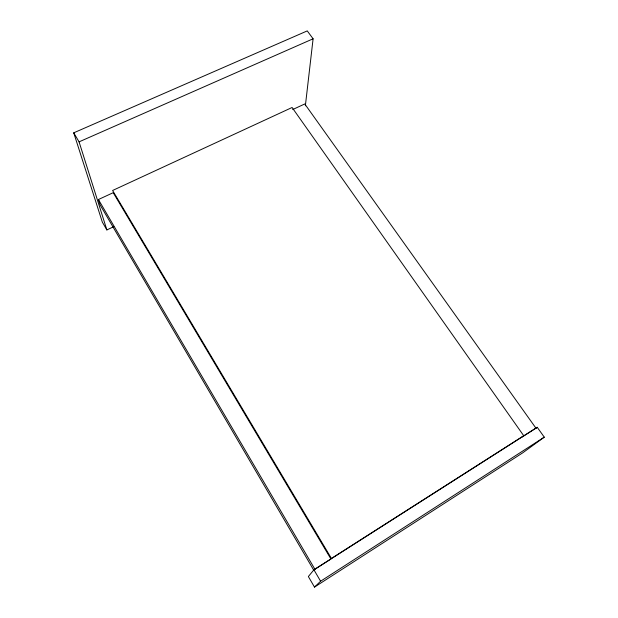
<?xml version="1.0" encoding="UTF-8"?>
<svg xmlns="http://www.w3.org/2000/svg" width="618" height="618" viewBox="0 0 618 618"><rect width="100%" height="100%" fill="white"/><g stroke="black" fill="none" stroke-linecap="round" stroke-linejoin="round"><path stroke-width="0.93" d="M305.362 105.794L313.102 38.795L307.254 30.9L73.727 132.831L102.341 222.132L106.875 229.935L113.836 226.628M313.929 569.804L308.359 576.54L314.492 587.1L522.643 452.886L544.273 437.158L537.227 427.285L313.929 569.804L320.603 581.221L314.492 587.1M314.902 569.24L313.898 570.445L100.101 204.906L98.416 199.537L113.218 192.685L330.939 559.004L314.902 569.24L98.416 199.537M535.729 428.459L537.227 427.285M320.603 581.221L544.273 437.158M522.287 436.88L535.945 428.158L304.767 103.963L292.731 109.533M73.727 132.831L79.073 141.854L313.102 38.795M79.073 141.854L106.875 229.935M523.732 435.736L331.433 558.463L112.607 190.483L292.09 107.493L523.732 435.736"/></g></svg>
